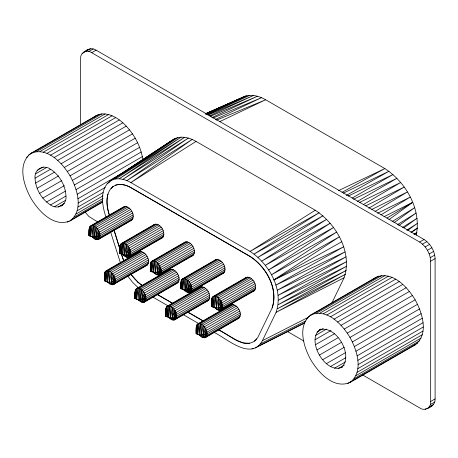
<?xml version="1.0" encoding="UTF-8"?>
<svg xmlns="http://www.w3.org/2000/svg" width="458" height="458" viewBox="0 0 458 458"><rect width="100%" height="100%" fill="white"/><g stroke="black" fill="none" stroke-linecap="round" stroke-linejoin="round"><path stroke-width="0.69" d="M133.312 216.657L98.985 236.351L94.033 237.101L90.564 236.448L90.741 225.84L123.883 206.707C130.146 205.201 136.129 215.558 131.692 220.235L98.55 239.368C95.991 240.502 93.449 238.389 91.886 236.534L93.22 237.937L94.033 237.101L96.077 227.265L129.213 208.132M179.21 279.386L144.883 299.08L139.93 299.824L136.461 299.171L136.639 288.563L169.781 269.43C176.044 267.924 182.026 278.287 177.589 282.958L144.453 302.091C141.888 303.225 139.346 301.112 137.784 299.257L139.118 300.666L139.93 299.824L141.974 289.994L175.116 270.861M240.404 314.715L206.083 334.409L201.131 335.153L197.661 334.506L197.839 323.898L230.975 304.765C237.244 303.259 243.227 313.615 238.79 318.293L205.648 337.426C203.089 338.554 200.547 336.447 198.984 334.586L200.312 335.995L201.131 335.153L203.175 325.323L236.311 306.19M93.22 225.617L92.235 236.895L91.886 225.485L90.564 236.448L89.121 235.79C88.033 230.718 89.304 221.5 96.077 227.265L96.077 239.591L94.033 237.101L93.22 225.617L126.356 206.484M141.654 251.545L108.517 270.678L109.336 282.157L111.374 284.647L109.949 284.04L107.183 281.59L105.867 281.504L106.038 270.896L108.517 270.678L111.374 272.327L111.374 284.647L112.708 284.779L146.989 265.291C151.426 260.619 145.449 250.263 139.18 251.763L106.038 270.896L104.613 272.934L104.424 280.851C107.813 282.597 112.084 282.615 115.468 280.851L148.61 261.718M156.957 224.151L123.815 243.284L124.633 254.763L126.677 257.253L125.246 256.646L122.486 254.196L121.164 254.116L121.341 243.507L123.815 243.284L126.677 244.933L126.677 257.253L128.005 257.385L162.292 237.902C166.729 233.225 160.747 222.869 154.478 224.374L121.341 243.507L119.91 245.54L119.721 253.457C123.11 255.203 127.381 255.226 130.77 253.457L163.907 234.324M139.118 288.34L138.133 299.618L137.784 288.208L136.461 299.171L135.024 298.519C133.931 293.446 135.202 284.229 141.974 289.994L141.974 302.314L139.93 299.824L139.118 288.34L172.254 269.207M187.557 241.818L154.415 260.951L155.233 272.43L157.271 274.92L154.415 273.271L153.081 271.863L151.764 271.783L151.941 261.169L154.415 260.951L157.271 262.6L157.271 274.92L158.605 275.052L192.892 255.564C197.324 250.892 191.347 240.536 185.078 242.036L151.941 261.169L150.51 263.207L150.321 271.125C153.711 272.871 157.981 272.888 161.371 271.125L194.507 251.992M168.384 316.925L167.061 316.839L167.239 306.23L169.712 306.007L172.574 307.661L172.574 319.982L173.908 320.113L208.19 300.625C212.626 295.948 206.644 285.592 200.381 287.097L167.239 306.23L165.807 308.263L165.619 316.18C169.008 317.932 173.284 317.949 176.668 316.18L209.804 297.047M218.151 259.48L185.015 278.613L185.828 290.097L187.872 292.588L185.015 290.939L183.681 289.53L182.364 289.445L182.536 278.836L185.015 278.613L187.872 280.267L187.872 292.588L189.206 292.719L223.487 273.231C227.924 268.56 221.947 258.197 215.678 259.703L182.536 278.836L181.11 280.869L180.921 288.792C184.311 290.538 188.581 290.555 191.965 288.792L225.107 269.659M200.312 323.674L199.327 334.947L198.984 323.543L197.661 334.506L196.219 333.848C195.125 328.775 196.402 319.558 203.175 325.323L203.175 337.643L201.131 335.153L200.312 323.674L233.454 304.541M248.751 277.147L215.615 296.28L216.428 307.765L218.472 310.255L217.04 309.642L214.281 307.198L212.959 307.112L213.136 296.503L215.615 296.28L218.472 297.935L218.472 310.255L219.806 310.387L254.087 290.899C258.524 286.221 252.541 275.865 246.278 277.371L213.136 296.503L211.705 298.536L211.522 306.454C214.905 308.205 219.182 308.223 222.565 306.454L255.707 287.321M89.31 227.872L89.121 235.79L89.493 234.41M107.006 270.649L105.163 271.709L104.424 280.851L104.613 272.934M121.691 243.61L120.46 244.32L119.721 253.457L119.91 245.54M135.207 290.595L135.024 298.519L135.391 297.133M186.223 241.687L151.06 261.987L150.321 271.125L150.51 263.207M165.807 308.263L165.619 316.18L165.991 314.801M216.823 259.348L181.66 279.649L180.921 288.792L181.11 280.869M196.408 325.93L196.219 333.848L196.957 324.711L232.12 304.41M211.705 298.536L211.522 306.454L211.888 305.074M104.424 280.851L104.424 274.474M119.721 253.457L119.778 252.14M150.321 271.125L150.453 267.827M180.921 288.792L180.921 282.414M272.161 307.902C278.401 289.055 266.338 266.911 250.074 256.509L130.879 187.694C126.362 184.952 120.076 183.469 115.393 185.278C120.603 183.274 126.339 184.992 130.988 187.625L250.183 256.44C266.31 266.962 278.67 288.632 272.161 307.902L258.352 336.286C258.547 337.477 250.927 344.782 256.738 338.903M70.045 220.922C84.06 210.062 77.287 188.828 70.045 175.826C62.408 163.054 47.403 146.571 30.989 153.275C16.975 164.136 23.747 185.376 30.989 198.371C38.627 211.149 53.632 227.626 70.045 220.922L102.632 202.11M349.964 382.533C363.978 371.673 357.206 350.433 349.964 337.431C342.326 324.659 327.321 308.177 310.908 314.886C296.893 325.747 303.665 346.981 310.908 359.982C318.545 372.755 333.55 389.237 349.964 382.533L415.137 344.903C429.152 334.042 422.379 312.808 415.137 299.807C407.5 287.034 392.495 270.552 376.081 277.256L310.908 314.886M109.536 215.81C106.989 207.915 105.311 198.761 109.273 191.038C109.13 189.875 116.756 183.074 110.922 188.57M109.645 215.747C107.252 208.882 106.17 200.827 107.945 194.055M125.023 206.352L89.865 226.653L89.121 235.79L89.121 229.412M170.926 269.075L135.763 289.376L135.024 298.519L135.024 292.141M201.52 286.742L166.363 307.043L165.619 316.18L165.619 309.803M247.417 277.016L212.26 297.316L211.522 306.454L211.522 300.076M108.517 270.678L107.533 281.951L107.183 270.546L140.325 251.413M159.813 225.8L126.677 244.933L124.633 254.763L123.815 255.604L122.83 254.556L123.815 243.284M154.415 260.951L153.43 272.224L153.081 260.82L151.764 271.783L151.06 261.987M169.712 306.007L170.531 317.491L172.574 319.982L171.143 319.369L168.733 317.285L169.712 306.007L202.854 286.874M185.015 278.613L184.03 289.891L183.681 278.481L182.364 289.445L181.66 279.649M215.615 296.28L214.63 307.558L214.281 296.149L212.959 307.112L212.26 297.316M96.077 227.265L97.411 228.674L99.432 232.177L98.985 236.351L99.432 238.555L98.55 239.368L95.871 237.055L97.411 228.674L130.547 209.541M144.516 253.194L111.374 272.327L112.708 273.735L114.729 277.233L114.288 281.412L114.729 283.611L113.853 284.424L111.168 282.117L112.708 273.735L145.85 254.602M126.677 244.933L128.005 246.341L130.026 249.845L129.585 254.018L130.026 256.222L129.15 257.035L126.465 254.722L128.005 246.341L161.147 227.208M141.974 289.994L143.308 291.397L145.329 294.9L144.883 299.08L145.329 301.278L144.453 302.091L141.768 299.784L143.308 291.397L176.445 272.264M190.414 243.467L157.271 262.6L158.605 264.008L160.626 267.506L160.186 271.686L160.626 273.884L159.75 274.697L157.065 272.39L158.605 264.008L191.747 244.875M205.711 288.529L172.574 307.661L173.908 309.064L175.929 312.568L175.483 316.741L175.929 318.945L175.048 319.758L172.368 317.446L173.908 309.064L207.045 289.931M221.014 261.134L187.872 280.267L189.206 281.67L191.226 285.174L190.786 289.353L191.226 291.551L190.351 292.364L187.666 290.057L189.206 281.67L222.342 262.537M203.175 325.323L204.503 326.731L206.524 330.235L206.083 334.409L206.524 336.613L205.648 337.426L202.963 335.113L204.503 326.731L237.645 307.599M251.614 278.802L218.472 297.935L220.945 301.015L221.827 302.841L221.38 307.015L221.827 309.219L220.945 310.032L218.266 307.719L219.806 299.337L252.942 280.204M107.183 270.546L105.867 281.504L105.163 271.709M155.623 224.019L122.486 243.152L121.164 254.116L120.46 244.32M35.048 178.168C33.886 169.546 43.625 163.924 50.517 169.242C59.511 175.025 65.465 185.347 65.981 196.03C67.143 204.652 57.405 210.274 50.517 204.955C41.523 199.173 35.564 188.851 35.048 178.168L50.449 169.283M342.601 366.938C325.89 375.743 304.747 339.126 320.732 329.056M362.702 374.993L419.637 407.86C424.555 411.662 431.51 407.643 430.68 401.483L430.68 261.175C430.314 253.543 426.06 246.175 419.637 242.042L91.663 52.687C86.745 48.892 79.789 52.905 80.619 59.065L80.619 124.593M427.446 408.633C431.533 406.967 435.501 403.801 435.1 398.935L435.1 258.621C434.734 250.995 430.48 243.622 424.051 239.488L96.083 50.14C92.069 47.351 87.341 49.212 83.854 51.914M131.692 211.212L98.55 230.345L97.634 236.769L98.55 239.368M146.989 256.274L113.853 275.407L112.937 281.83L113.853 284.424M162.292 228.88L129.15 248.013L128.234 254.436L129.15 257.035M177.589 273.941L144.453 293.074L143.537 299.492L144.453 302.091M192.892 246.547L159.75 265.68L158.834 272.104L159.75 274.697M208.19 291.609L175.048 310.742L174.132 317.159L175.048 319.758M223.487 264.214L190.351 283.347L189.435 289.765L190.351 292.364M238.79 309.27L205.648 328.403L204.732 334.827L205.648 337.426M254.087 281.882L220.945 301.015L220.029 307.433L220.945 310.032M111.374 272.327L109.336 282.157L109.949 284.04M157.271 262.6L155.233 272.43L155.846 274.313M172.574 307.661L170.531 317.491L171.143 319.369M187.872 280.267L185.828 290.097L186.446 291.981M218.472 297.935L216.428 307.765L217.04 309.642M416.213 235.12C421.583 209.483 406.12 182.353 384.84 168.573L265.646 99.758C258.959 95.917 250.394 93.512 243.101 97.125L205.201 113.922M331.638 303.511L344.09 277.766C352.654 252.484 336.418 224.019 315.247 210.228L196.053 141.413C188.959 137.217 179.13 134.95 172.053 140.388L109.548 181.414C99.186 190.396 102.226 206.106 106.119 217.55M99.432 232.177L97.634 236.769L99.432 238.555L100.17 235.79L99.432 232.177L132.568 213.044M114.729 277.233L112.937 281.83L114.729 283.611L115.468 280.851L114.729 277.233L147.871 258.1M163.168 230.712L130.026 249.845L128.234 254.436L130.026 256.222L163.168 237.089M145.329 294.9L143.537 299.492L145.329 301.278L146.068 298.519L145.329 294.9L178.465 275.768M160.626 267.506L158.834 272.104L160.626 273.884L161.371 271.125L160.626 267.506L193.768 248.373M209.066 293.435L175.929 312.568L174.132 317.159L175.929 318.945L209.066 299.813M224.368 266.041L191.226 285.174L189.435 289.765L191.226 291.551L224.368 272.418M206.524 330.235L204.732 334.827L206.524 336.613L207.268 333.848L206.524 330.235L239.666 311.102M221.827 302.841L220.029 307.433L221.827 309.219L222.565 306.454L221.827 302.841L254.963 283.708M98.55 230.345L95.871 237.055L97.411 239.723L132.568 219.422M113.853 275.407L111.168 282.117L112.708 284.779L147.871 264.478M129.15 248.013L126.465 254.722L128.005 257.385L129.849 256.325M144.453 293.074L141.768 299.784L143.308 302.446M159.75 265.68L157.065 272.39L158.605 275.052L193.768 254.751M175.048 310.742L172.368 317.446L173.908 320.113L175.746 319.049M190.351 283.347L187.666 290.057L189.206 292.719L190.431 292.009M205.648 328.403L202.963 335.113L204.503 337.775L239.666 317.48M220.945 301.015L218.266 307.719L219.806 310.387L254.963 290.086M130.026 256.222L130.77 253.457L130.026 249.845M175.929 318.945L176.668 316.18L175.929 312.568M191.226 291.551L191.965 288.792L191.226 285.174M213.577 332.147C225.857 337.638 250.927 361.62 262.4 340.666L276.1 312.345C283.811 289.525 269.172 263.865 250.074 251.402L130.879 182.587C124.565 178.895 115.971 176.834 109.548 181.414L174.75 138.705L112.41 179.811L177.778 137.618L115.639 178.912L181.087 137.142L119.172 178.746L184.62 137.297L122.944 179.313L188.335 138.064L126.872 180.607L192.165 139.444L130.879 182.587L196.053 141.413M170.651 141.745L172.053 140.388L145.489 158.107M86.957 50.586L88.274 49.367M153.602 225.187L154.478 224.374M138.305 252.576L139.18 251.763M168.899 270.243L169.781 269.43M214.802 260.516L215.678 259.703M199.499 287.91L200.381 287.097M245.396 278.183L246.278 277.371M341.37 367.648C354.234 355.763 336.224 324.573 319.501 329.766M93.781 117.408C102.701 109.743 115.422 116 122.836 122.796C133.341 132.448 140.795 145.661 142.867 159.831M373.699 279.019L376.081 277.256M388.962 219.64L412.612 202.384L384.056 216.663M393.903 222.811L414.582 207.732L392.071 221.62M398.752 225.668L416.076 213.05L397.263 224.764M403.853 227.872L417.066 218.271L402.548 227.403M407.735 230.408L417.547 223.292L406.698 230.202M411.708 232.24L417.501 228.05L410.9 232.309M414.633 234.124L416.935 232.458L413.952 234.416M107.115 183.704L109.519 182.187M122.463 173.468L123.649 172.677M125.418 171.498L127.776 169.924M130.73 167.954L131.91 167.164M134.864 165.195L136.043 164.411M137.223 163.621L140.177 161.651M141.356 160.867L144.304 158.897M241.412 98.252L243.101 97.125L205.224 113.939M344.09 277.766L276.1 312.345L345.424 274.308L277.439 308.749L346.3 270.426L278.235 304.662L346.695 266.178L278.47 300.162L346.609 261.632L278.132 295.347L346.042 256.852L277.233 290.303L345.006 251.911L275.79 285.139L343.506 246.896L273.832 279.958L339.246 236.918L271.399 274.863L336.55 232.114L268.543 269.951L333.521 227.534L265.314 265.325L330.212 223.241L261.776 261.077L326.68 219.308L258.009 257.293L322.964 215.792L254.081 254.047L319.134 212.752L250.074 251.402L315.247 210.228M387.016 218.054L412.612 202.384M380.907 214.899L410.202 197.106L377.598 213.233M254.803 340.901C242.923 349.397 228.834 334.071 218.506 329.892M375.01 211.481L407.385 191.976L371.713 209.472M368.753 208.253L404.202 187.076L365.782 205.802M363.412 204.549L400.716 182.479L359.547 202.453M357.194 201.526L396.977 178.271L353.496 199.276M82.097 53.546L84.306 52.269M86.138 51.21L90.558 48.657M88.806 51.473L93.226 48.92M91.663 52.687L96.083 50.14M30.989 153.275L96.163 115.651M28.608 155.039L32.913 152.554M33.703 152.096L98.876 114.466M26.598 157.346L27.829 156.636M36.709 151.512L101.882 113.882M39.949 151.535L105.122 113.91M43.367 152.171L108.54 114.54M46.911 153.401L112.084 115.777M50.517 155.21L115.691 117.58M54.118 157.563L119.298 119.939M37.121 170.439L43.281 166.884M57.662 160.426L122.836 122.796M35.581 173.851L46.664 167.451M61.086 163.741L126.259 126.11M35.581 183.097L54.668 172.076M64.326 167.456L129.499 129.826M37.121 188.295L58.676 175.849M67.326 171.504L132.499 133.879M39.583 193.413L61.75 180.612M70.045 175.826L135.219 138.196M72.427 180.338L137.6 142.707M42.783 198.102L64.338 185.656M74.431 184.963L139.604 147.333M46.516 202.035L65.603 191.015M76.028 189.623L141.207 151.999M50.517 204.955L65.912 196.07M54.519 206.661L65.603 200.261M77.19 194.244L142.364 156.619M58.246 207.027L64.406 203.472M61.452 206.037L62.683 205.327M77.894 198.743L127.084 170.347M78.135 203.043L105.185 187.425M77.894 207.068L103.107 192.515M77.19 210.754L103.016 195.847M76.028 214.035L103.084 198.411M74.431 216.852L102.718 200.524M67.326 222.101L69.175 221.037M70.4 220.327L71.631 219.617M72.427 219.159L102.552 201.766M127.788 207.09L94.646 226.223L94.033 237.101L94.646 238.979M133.123 214.899L99.981 234.032L98.985 236.351L99.981 237.336L133.123 218.203M158.388 224.758L125.246 243.891L124.633 254.763L125.246 256.646M163.718 232.567L130.582 251.7L129.585 254.018L130.582 254.997L163.718 235.864M123.752 261.112L121.444 253.772M143.085 252.152L109.949 271.285L109.336 282.157L108.517 282.998L107.63 282.059M148.421 259.961L115.279 279.094L114.288 281.412L115.279 282.391L148.421 263.258M130.656 273.953L137.835 282.036L142.381 285.62M188.982 242.425L155.846 261.558L155.233 272.43L154.415 273.271L153.081 271.863M131.446 275.103L134.589 278.739M134.48 278.802L137.835 282.036M194.318 250.234L161.182 269.367L160.186 271.686L161.182 272.665L194.318 253.532M137.726 282.099L141.224 284.853M173.685 269.819L140.543 288.952L139.93 299.824L140.543 301.707M179.021 277.622L145.879 296.755L144.883 299.08L145.879 300.059L179.021 280.926M145.146 301.381L178.465 282.145M219.582 260.092L186.446 279.225L185.828 290.097L185.015 290.939L183.681 289.53M224.918 267.896L191.776 287.029L190.786 289.353L191.776 290.332L224.918 271.199M352.196 198.056L393.038 174.509L348.132 196.116M204.285 287.481L171.143 306.614L170.531 317.491L169.712 318.327L168.825 317.394M209.621 295.29L176.479 314.423L175.483 316.741L176.479 317.726L209.621 298.593M250.183 277.754L217.04 296.887L216.428 307.765L215.615 308.6L214.281 307.198M255.518 285.563L222.376 304.696L221.38 307.015L222.376 307.999L255.518 288.866M234.88 305.148L201.743 324.281L201.131 335.153L201.743 337.036M240.215 312.957L207.079 332.09L206.083 334.409L207.079 335.393L240.215 316.26M236.374 340.208L243.335 342.945L249.507 343.265M419.637 242.042L424.051 239.488M422.494 244.125L426.913 241.578M425.156 246.936L429.575 244.389M308.526 316.644L312.831 314.159M313.621 313.701L378.795 276.077M306.517 318.957L307.747 318.247M316.627 313.117L381.8 275.493M427.446 250.286L431.865 247.738M319.867 313.146L385.041 275.516M323.285 313.782L388.458 276.151M429.203 253.944L433.623 251.39M326.829 315.012L392.002 277.382M430.302 257.654L434.722 255.106M330.436 316.822L395.609 279.191M430.68 261.175L435.1 258.621M334.037 319.174L399.216 281.544M317.039 332.044L323.199 328.489M337.58 322.031L402.754 284.407M315.499 335.462L326.583 329.062M314.967 339.779L330.979 330.533M341.004 325.346L406.177 287.721M315.499 344.708L334.586 333.682M344.244 329.062L409.418 291.437M317.039 349.906L337.981 337.815M347.244 333.115L412.423 295.49M319.501 355.024L341.668 342.223M349.964 337.431L415.137 299.807M352.345 341.943L417.519 304.318M322.701 359.707L344.256 347.267M354.349 346.574L419.522 308.944M326.434 363.646L345.521 352.626M355.946 351.234L421.125 313.61M330.436 366.566L345.83 357.675M334.437 368.266L345.521 361.866M357.108 355.855L422.282 318.23M338.164 368.638L344.324 365.083M357.812 360.354L422.992 322.724M358.053 364.654L423.226 327.023M357.812 368.679L422.992 331.048M357.108 372.36L422.282 334.735M355.946 375.64L421.125 338.015M354.349 378.463L419.522 340.832M347.244 383.712L351.549 381.228M352.345 380.77L417.519 343.139M430.68 401.483L435.1 398.935M430.302 404.569L434.722 402.015M425.156 409.343L426.261 408.702M429.203 407.007L433.623 404.454M346.214 195.497L388.974 171.263L343.282 193.144M112.868 186.704L115.393 185.278M273.832 279.958L341.582 241.87M341.989 192.383L384.84 168.573L338.376 190.7M262.4 340.666L308.154 317.394M260.488 343.763L305.463 321.035M251.929 348.933L253.2 348.292M258.066 346.202L304.57 322.798M255.198 347.943L304.65 323.073M219.829 121.582L265.646 99.758L216.479 120.156M215.38 119.498L261.512 97.674L212.913 118.124M211.819 117.626L257.448 96.226L210.102 116.418M209.667 115.782L253.509 95.441L207.875 115.147M207.697 114.597L249.77 95.333L206.06 114.414M206.621 113.779L246.278 95.894L205.814 113.721M206.432 113.716L207.732 113.149M212.289 111.168L214.241 110.321M217.498 108.907L219.451 108.054M412.961 345.847L415.137 344.903M130.547 220.59L131.692 220.235M145.85 265.646L146.989 265.291M191.747 255.919L192.892 255.564M222.342 273.586L223.487 273.231M207.045 300.98L208.19 300.625M252.942 291.254L254.087 290.899M237.645 318.642L238.79 318.293M430.148 406.612L431.865 406.086M97.852 222.084L88.806 216.422L84.999 211.94M287.212 331.409L303.917 341.055M157.008 294.259L173.027 303.505M187.814 312.041L203.833 321.293M218.002 329.474L236.483 340.145M156.899 294.322L172.918 303.568M187.706 312.11L203.718 321.356M152.588 296.933L168.607 306.184M183.389 314.72L198.795 323.611M141.116 284.922L142.266 285.683M138.471 287.927L132.62 282.357L127.57 275.859M130.765 273.89L131.555 275.04M122.71 257.843L123.866 261.049M120.465 262.921L110.544 231.811M114.071 230.008L119.761 248.339M113.962 230.071L119.859 249.083M121.336 253.835L122.601 257.911M150.321 264.747L150.447 265.921M196.957 324.711L197.661 334.506M166.363 307.043L167.061 316.839L168.384 305.875L168.733 317.285M135.763 289.376L136.461 299.171M89.865 226.653L90.564 236.448M122.486 243.152L122.83 254.556"/></g></svg>
